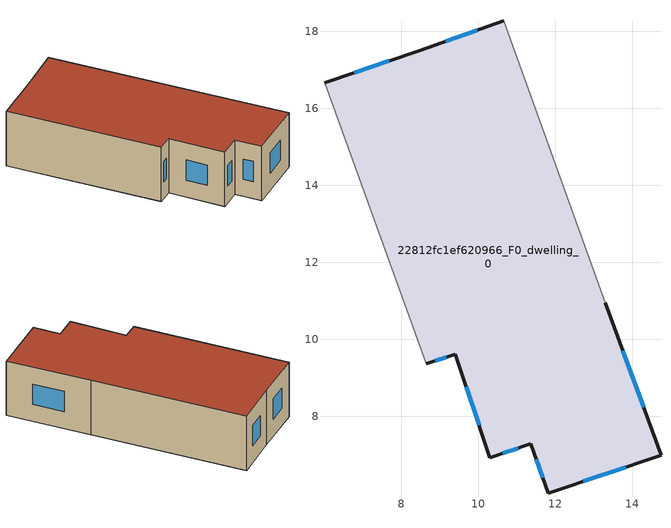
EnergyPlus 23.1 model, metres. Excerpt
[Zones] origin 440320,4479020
22812fc1ef620966_F0_dwelling_0
 floor ground (EU_floor_Construction): 14.74,6.99 13.3,10.95 10.66,18.28 8.46,17.5 6,16.66 8.64,9.37 9.4,9.61 10.3,6.93 11.36,7.28 11.81,6 z0
 wall outside (EU_wall_Construction): 6,16.66 8.46,17.5 10.66,18.28 / 13.3,10.95 14.74,6.99 11.81,6 11.36,7.28 10.3,6.93 9.4,9.61 8.64,9.37 z0:3
 wall adiabatic (EU_wall_Construction): 8.64,9.37 6,16.66 / 10.66,18.28 13.3,10.95 z0:3
 window (EU_Window_Construction): 13.83,6.68 12.73,6.31 / 11.67,6.41 11.5,6.88 / 11.03,7.17 10.63,7.04 / 10.02,7.77 9.68,8.77 / 9.16,9.53 8.88,9.44 / 6.77,16.92 7.69,17.24 / 9.15,17.74 9.97,18.03 / 13.75,9.71 14.29,8.23 z0.94:2.06
 roof outside (EU_roof_Construction): 10.66,18.28 13.3,10.95 14.74,6.99 11.81,6 11.36,7.28 10.3,6.93 9.4,9.61 8.64,9.37 6,16.66 8.46,17.5 z3
[Building]
EU S2 Campaign: North Axis=0; Terrain=City; Solar Distribution=FullExterior
[Site:Location]
Madrid: Latitude=40.5; Longitude=-3.5; Time Zone=1; Elevation=609
[SizingPeriod:WeatherFileDays]
AnnualSizingPeriod: Begin Month=1; Begin Day of Month=1; End Month=12; End Day of Month=31; Day of Week for Start Day=Monday; Use Weather File Daylight Saving Period=No; Use Weather File Rain and Snow Indicators=No
[MATERIAL]
EU_InternalMass_Material: Roughness=MediumRough; Thickness=0.1; Conductivity=1; Density=1800; Specific Heat=900; Thermal Absorptance=0.9; Solar Absorptance=0.7; Visible Absorptance=0.7
[MATERIAL:NOMASS] Roughness=MediumRough; Thermal Absorptance=0.9; Solar Absorptance=0.7; Visible Absorptance=0.7
Name | Thermal Resistance
EU_wall_NoMass | 0.461255
EU_roof_NoMass | 0.289352
EU_floor_NoMass | 0.631313
[WINDOWMATERIAL:SIMPLEGLAZINGSYSTEM]
EU_Window_SimpleGlazing: UFactor=3.792; Solar Heat Gain Coefficient=0.85; Visible Transmittance=0.85
[CONSTRUCTION]
EU_wall_Construction: EU_wall_NoMass
EU_roof_Construction: EU_roof_NoMass
EU_floor_Construction: EU_floor_NoMass
EU_InternalMass_Construction: EU_InternalMass_Material
EU_Window_Construction: EU_Window_SimpleGlazing
[ZONE]
22812fc1ef620966_F0_dwelling_0: Type=1; Multiplier=1; Ceiling Height=autocalculate; Volume=162.843; Floor Area=autocalculate; Part of Total Floor Area=Yes
[INTERNALMASS]
22812fc1ef620966_F0_dwelling_0_EU_InternalMass: Construction=EU_InternalMass_Construction; Zone or ZoneList=22812fc1ef620966_F0_dwelling_0; Surface Area=54.281
[OTHEREQUIPMENT]
EU_Step8_InternalGain_22812fc1ef620966_F0_dwelling_0_f000: Fuel Type=Electricity; Zone or ZoneList or Space or SpaceList=22812fc1ef620966_F0_dwelling_0; Schedule=EU_Step8_GainSchedule_22812fc1ef620966_F0_dwelling_0_f000; Design Level Calculation Method=Watts/Area; Power per Zone Floor Area=1; Fraction Latent=0; Fraction Radiant=0; Fraction Lost=0; Carbon Dioxide Generation Rate=0; EndUse Subcategory=EU_Step8_InternalGains
[ZONEVENTILATION:DESIGNFLOWRATE]
EU_ConstantAir_22812fc1ef620966_F0_dwelling_0: Zone or ZoneList or Space or SpaceList=22812fc1ef620966_F0_dwelling_0; Schedule=EU_AlwaysOn; Design Flow Rate Calculation Method=AirChanges/Hour; Air Changes per Hour=0.64; Ventilation Type=Natural; Fan Pressure Rise=0; Fan Total Efficiency=1; Constant Term Coefficient=1; Temperature Term Coefficient=0; Velocity Term Coefficient=0; Velocity Squared Term Coefficient=0; Minimum Indoor Temperature=-100; Maximum Indoor Temperature=100; Delta Temperature=-100; Minimum Outdoor Temperature=-100; Maximum Outdoor Temperature=100; Maximum Wind Speed=40
[HVACTEMPLATE:THERMOSTAT]
EU_HeatOnly_22812fc1ef620966_F0_dwelling_0: Constant Heating Setpoint=20; Constant Cooling Setpoint=50
[HVACTEMPLATE:ZONE:IDEALLOADSAIRSYSTEM]
22812fc1ef620966_F0_dwelling_0: Template Thermostat=EU_HeatOnly_22812fc1ef620966_F0_dwelling_0; System Availability Schedule=EU_AlwaysOn; Maximum Heating Supply Air Temperature=50; Minimum Cooling Supply Air Temperature=13; Maximum Heating Supply Air Humidity Ratio=0.0156; Minimum Cooling Supply Air Humidity Ratio=0.0077; Heating Limit=NoLimit; Cooling Limit=NoLimit; Heating Availability Schedule=EU_AlwaysOn; Cooling Availability Schedule=EU_CoolingOff; Dehumidification Control Type=ConstantSensibleHeatRatio; Cooling Sensible Heat Ratio=0.7; Dehumidification Setpoint=60; Humidification Control Type=None; Humidification Setpoint=30; Outdoor Air Method=None; Outdoor Air Flow Rate per Person=0.00944; Outdoor Air Flow Rate per Zone Floor Area=0; Outdoor Air Flow Rate per Zone=0; Demand Controlled Ventilation Type=None; Outdoor Air Economizer Type=NoEconomizer; Heat Recovery Type=None; Sensible Heat Recovery Effectiveness=0.7; Latent Heat Recovery Effectiveness=0.65
[SIZING:ZONE]
22812fc1ef620966_F0_dwelling_0: Zone Cooling Design Supply Air Temperature Input Method=SupplyAirTemperature; Zone Cooling Design Supply Air Temperature=13; Zone Heating Design Supply Air Temperature Input Method=SupplyAirTemperature; Zone Heating Design Supply Air Temperature=50; Zone Cooling Design Supply Air Humidity Ratio=0.008; Zone Heating Design Supply Air Humidity Ratio=0.008; Cooling Design Air Flow Method=DesignDay; Cooling Design Air Flow Rate=0; Cooling Minimum Air Flow per Zone Floor Area=0.000762; Cooling Minimum Air Flow=0; Cooling Minimum Air Flow Fraction=0.2; Heating Design Air Flow Method=DesignDay; Heating Design Air Flow Rate=0; Heating Maximum Air Flow per Zone Floor Area=0.002032; Heating Maximum Air Flow=0.141576; Heating Maximum Air Flow Fraction=0.3; Account for Dedicated Outdoor Air System=No; Dedicated Outdoor Air System Control Strategy=NeutralSupplyAir; Dedicated Outdoor Air Low Setpoint Temperature for Design=autosize; Dedicated Outdoor Air High Setpoint Temperature for Design=autosize; Zone Load Sizing Method=Sensible Load Only No Latent Load; Zone Latent Cooling Design Supply Air Humidity Ratio Input Method=HumidityRatioDifference; Zone Cooling Design Supply Air Humidity Ratio Difference=0.005; Zone Latent Heating Design Supply Air Humidity Ratio Input Method=HumidityRatioDifference; Zone Humidification Design Supply Air Humidity Ratio Difference=0.005
[SCHEDULE:CONSTANT]
Name | Hourly Value
EU_AlwaysOn | 1
EU_CoolingOff | 0
[SCHEDULE:FILE]
EU_Step8_GainSchedule_22812fc1ef620966_F0_dwelling_0_f000: File=../../schedules/22812fc1ef620966/22812fc1ef620966_F0_dwelling_0_f000_gain.csv; Column Number=1; Rows to Skip at Top=0; Number of Hours of Data=8760; Column Separator=Comma; Interpolate to Timestep=No; Minutes per Item=60; Adjust Schedule for Daylight Savings=Yes
